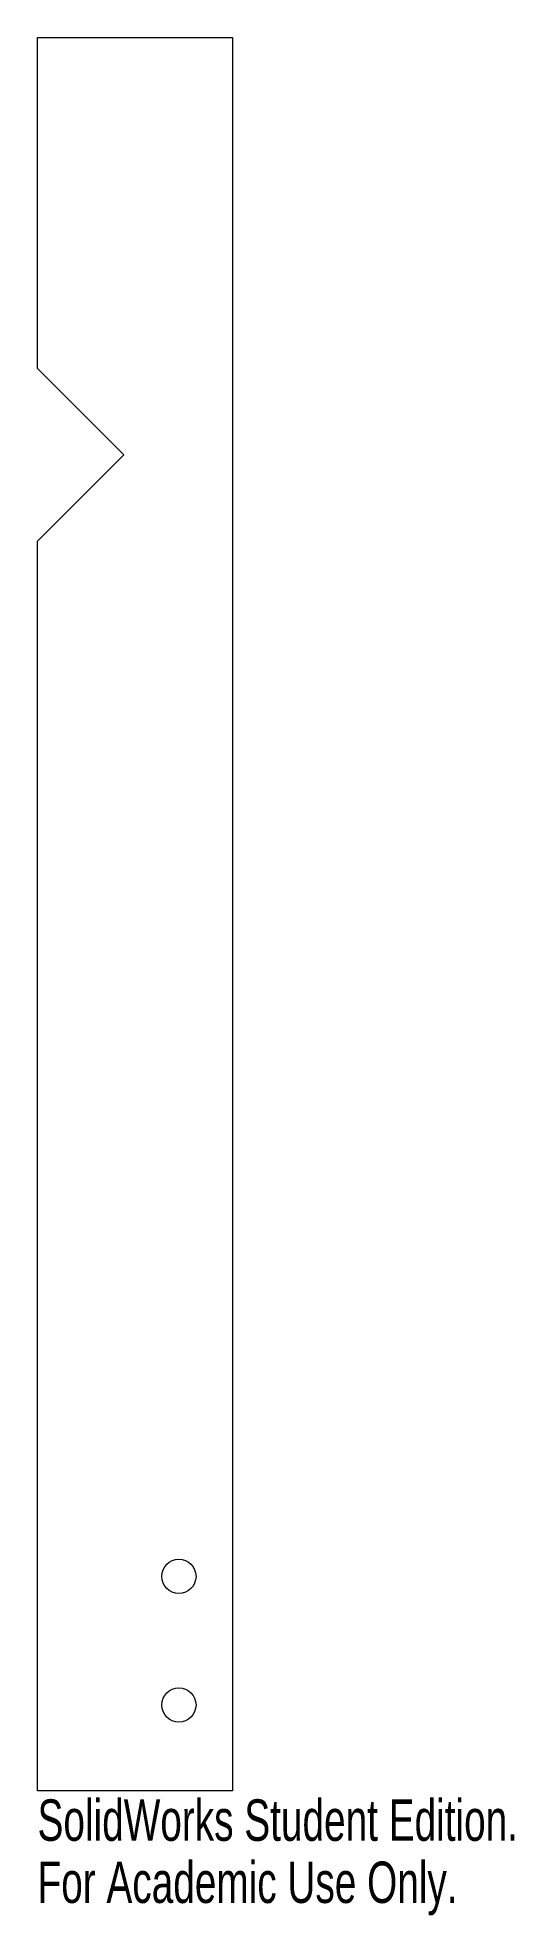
# Model space of a CAD drawing. Header units: inches. Extents: x -0.4 to 1.79, y -0.57 to 8.05.
import ezdxf

# ---------------------------------------------------------------- set-up
doc = ezdxf.new("R2010")
doc.units = ezdxf.units.IN
doc.header["$MEASUREMENT"] = 0
doc.styles.add('SLDTEXTSTYLE0', font='TXT', dxfattribs={"width": 0.7})

msp = doc.modelspace()

# ---------------------------------------------------------------- linework, layer by layer
at = {"color": 7, "linetype": 'Continuous', "lineweight": 15}
for p, q in [((-0.4034, 6.5336), (-0.4034, 8.0549)), ((-0.4034, 8.0549), (0.4921, 8.0549)), ((0.4921, 8.0549), (0.4921, 0)), ((-0.4034, 6.5336), (-0.0075, 6.1377)), ((-0.0075, 6.1377), (-0.4034, 5.7417)), ((-0.4034, 0), (-0.4034, 5.7417)), ((0.4921, 0), (-0.4034, 0))]:
    msp.add_line(p, q, dxfattribs=at)
for centre in [(0.2461, 0.9843), (0.2461, 0.3937)]:
    msp.add_circle(centre, 0.0787, dxfattribs=at)

# ---------------------------------------------------------------- texts
at = {"color": 7, "linetype": 'Continuous', "char_height": 0.1903, "attachment_point": 1, "style": 'SLDTEXTSTYLE0'}
for s, insert in [('SolidWorks Student Edition.', (-0.4034, -0.0401)), ('For Academic Use Only.', (-0.4034, -0.3256))]:
    msp.add_mtext(s, dxfattribs=dict(at, insert=insert))

doc.saveas('drawing.dxf')
